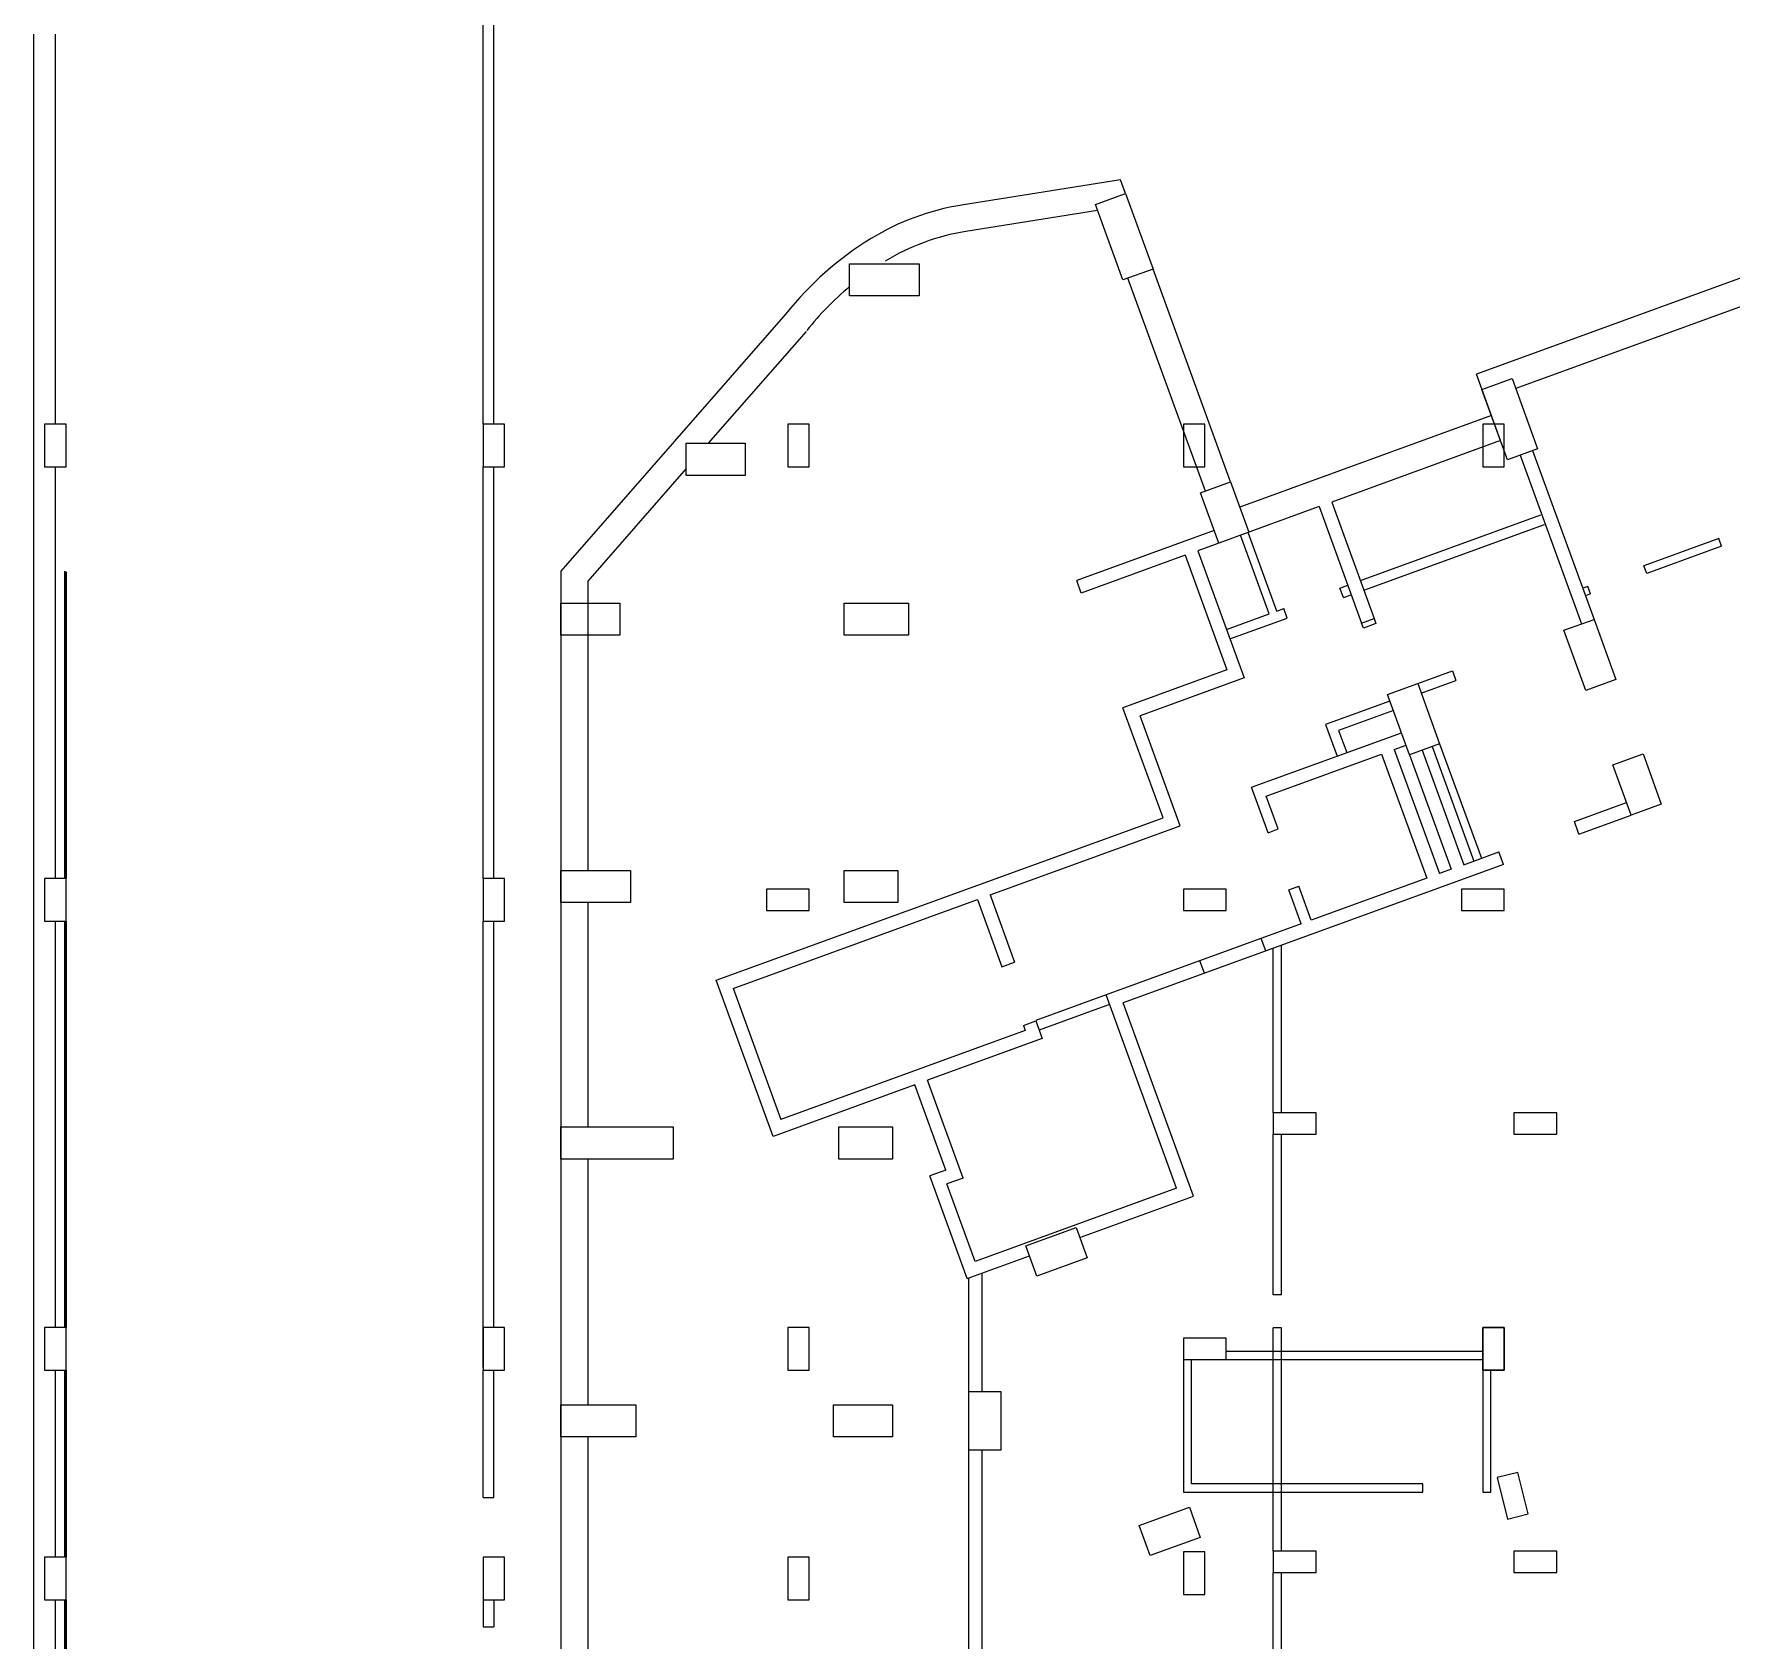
# Model space of a CAD drawing. Header units: metres. Extents: x -681087 to 1033303, y 74272 to 2630761.
# Drawn here: x -37959 to -6215, y 2343154 to 2373202 of the extents above; entities that cross this region are included whole.
import ezdxf

# ---------------------------------------------------------------- set-up
doc = ezdxf.new("R2010")
doc.units = ezdxf.units.M
for name, color, linetype in [('SKELETON_CLEAN', 7, 'Continuous'), ('SKELETON_ISOLATED', 1, 'Continuous'), ('SKELETON_ORIGINAL', 8, 'Continuous')]:
    doc.layers.add(name, color=color, linetype=linetype)

msp = doc.modelspace()

# ---------------------------------------------------------------- linework, layer by layer
at = {"layer": 'SKELETON_CLEAN'}
for p, q in [((-29559, 2365904), (-29559, 2386504)), ((-37959, 2330604), (-37959, 2373200)), ((-17635, 2370474), (-20607, 2370000)), ((-17540, 2370214), (-17635, 2370474)), ((-18104, 2370009), (-17540, 2370214)), ((-17591, 2368599), (-18104, 2370009)), ((-17540, 2370214), (-17027, 2368804)), ((-18064, 2369899), (-20528, 2369506)), ((-2644, 2369868), (-10979, 2366834)), ((-22702, 2368304), (-22702, 2368904)), ((-22702, 2368904), (-21402, 2368904)), ((-21402, 2368904), (-21402, 2368304)), ((-17027, 2368804), (-17591, 2368599)), ((-15577, 2364820), (-17027, 2368804)), ((-21402, 2368304), (-22702, 2368304)), ((-23893, 2367966), (-28102, 2363151)), ((-10397, 2365237), (-10979, 2366834)), ((-10876, 2366552), (-10312, 2366757)), ((-10397, 2365237), (-10876, 2366552)), ((-10312, 2366757), (-9833, 2365442)), ((-37359, 2365904), (-37759, 2365904)), ((-37759, 2365904), (-37759, 2365104)), ((-37359, 2365104), (-37359, 2365904)), ((-29159, 2365904), (-29559, 2365904)), ((-29559, 2365904), (-29559, 2365104)), ((-29159, 2365104), (-29159, 2365904)), ((-23459, 2365904), (-23859, 2365904)), ((-23859, 2365904), (-23859, 2365104)), ((-23459, 2365104), (-23459, 2365904)), ((-16059, 2365904), (-16459, 2365904)), ((-16459, 2365904), (-16459, 2365104)), ((-16059, 2365104), (-16059, 2365904)), ((-10459, 2365904), (-10859, 2365904)), ((-10859, 2365904), (-10859, 2365104)), ((-10459, 2365104), (-10459, 2365904)), ((-10527, 2365594), (-13685, 2364445)), ((-25757, 2364944), (-25757, 2365544)), ((-25757, 2365544), (-24657, 2365544)), ((-24657, 2365544), (-24657, 2364944)), ((-9833, 2365442), (-10397, 2365237)), ((-9927, 2365408), (-8778, 2362250)), ((-37759, 2365104), (-37359, 2365104)), ((-29559, 2365104), (-29159, 2365104)), ((-29559, 2357404), (-29559, 2365104)), ((-25757, 2365074), (-27602, 2362964)), ((-24657, 2364944), (-25757, 2364944)), ((-23859, 2365104), (-23459, 2365104)), ((-16459, 2365104), (-16059, 2365104)), ((-10859, 2365104), (-10459, 2365104)), ((-16141, 2364615), (-15577, 2364820)), ((-15799, 2363675), (-16141, 2364615)), ((-15577, 2364820), (-15235, 2363880)), ((-13919, 2364359), (-16189, 2363533)), ((-13919, 2364359), (-13126, 2362179)), ((-13685, 2364445), (-12891, 2362264)), ((-15884, 2363910), (-18454, 2362975)), ((-15235, 2363880), (-15799, 2363675)), ((-14855, 2362353), (-15390, 2363824)), ((-14714, 2362404), (-15249, 2363875)), ((-6444, 2363760), (-7844, 2363250)), ((-6392, 2363619), (-6444, 2363760)), ((-16424, 2363448), (-18369, 2362740)), ((-16424, 2363448), (-15644, 2361305)), ((-16189, 2363533), (-15323, 2361156)), ((-6392, 2363619), (-7792, 2363109)), ((-28102, 2363151), (-28102, 2324359)), ((-7792, 2363109), (-7844, 2363250)), ((-27602, 2362964), (-27602, 2357554)), ((-18369, 2362740), (-18454, 2362975)), ((-13530, 2362835), (-13384, 2362888)), ((-13465, 2362657), (-13530, 2362835)), ((-13465, 2362657), (-13319, 2362710)), ((-8896, 2362867), (-8990, 2362833)), ((-8845, 2362726), (-8939, 2362692)), ((-8845, 2362726), (-8896, 2362867)), ((-28102, 2361954), (-28102, 2362554)), ((-28102, 2362554), (-27002, 2362554)), ((-27002, 2362554), (-27002, 2361954)), ((-22802, 2361954), (-22802, 2362554)), ((-22802, 2362554), (-21602, 2362554)), ((-21602, 2362554), (-21602, 2361954)), ((-14714, 2362404), (-14582, 2362452)), ((-14517, 2362274), (-14582, 2362452)), ((-15654, 2362062), (-14855, 2362353)), ((-15589, 2361884), (-14517, 2362274)), ((-13126, 2362179), (-12891, 2362264)), ((-13092, 2362085), (-13126, 2362179)), ((-12857, 2362171), (-13092, 2362085)), ((-12891, 2362264), (-12857, 2362171)), ((-9342, 2362045), (-8778, 2362250)), ((-8778, 2362250), (-8368, 2361123)), ((-27002, 2361954), (-28102, 2361954)), ((-21602, 2361954), (-22802, 2361954)), ((-8932, 2360917), (-9342, 2362045)), ((-15644, 2361305), (-17589, 2360597)), ((-15323, 2361156), (-17269, 2360448)), ((-12076, 2361050), (-11428, 2361286)), ((-11428, 2361286), (-11363, 2361107)), ((-8368, 2361123), (-8932, 2360917)), ((-12640, 2360845), (-12076, 2361050)), ((-12230, 2359717), (-12640, 2360845)), ((-12076, 2361050), (-11666, 2359922)), ((-12011, 2360871), (-11363, 2361107)), ((-16840, 2358539), (-17589, 2360597)), ((-12596, 2360722), (-13799, 2360285)), ((-12531, 2360544), (-13555, 2360171)), ((-16520, 2358390), (-17269, 2360448)), ((-13799, 2360285), (-13583, 2359693)), ((-13555, 2360171), (-13405, 2359758)), ((-15185, 2359110), (-12380, 2360130)), ((-12516, 2359815), (-12295, 2359896)), ((-11666, 2359922), (-12230, 2359717)), ((-11666, 2359922), (-10886, 2357780)), ((-14912, 2358943), (-12751, 2359730)), ((-12751, 2359730), (-11906, 2357409)), ((-12516, 2359815), (-11671, 2357494)), ((-12230, 2359717), (-11450, 2357574)), ((-11995, 2359802), (-11215, 2357660)), ((-8425, 2359527), (-7862, 2359732)), ((-7862, 2359732), (-7520, 2358792)), ((-8083, 2358587), (-8425, 2359527)), ((-14876, 2358259), (-15185, 2359110)), ((-14688, 2358328), (-14912, 2358943)), ((-9146, 2358466), (-8169, 2358822)), ((-9061, 2358231), (-8083, 2358587)), ((-7520, 2358792), (-8083, 2358587)), ((-25199, 2355497), (-16840, 2358539)), ((-20076, 2357095), (-16520, 2358390)), ((-14876, 2358259), (-14688, 2358328)), ((-9061, 2358231), (-9146, 2358466)), ((-10472, 2357664), (-17585, 2355075)), ((-11215, 2357660), (-10557, 2357899)), ((-10472, 2357664), (-10557, 2357899)), ((-37359, 2357404), (-37759, 2357404)), ((-37759, 2357404), (-37759, 2356604)), ((-37359, 2356604), (-37359, 2357404)), ((-29159, 2357404), (-29559, 2357404)), ((-29559, 2357404), (-29559, 2356604)), ((-29159, 2356604), (-29159, 2357404)), ((-28102, 2356954), (-28102, 2357554)), ((-28102, 2357554), (-26802, 2357554)), ((-26802, 2357554), (-26802, 2356954)), ((-22802, 2356954), (-22802, 2357554)), ((-22802, 2357554), (-21802, 2357554)), ((-21802, 2357554), (-21802, 2356954)), ((-11906, 2357409), (-14067, 2356622)), ((-11450, 2357574), (-11671, 2357494)), ((-24878, 2355347), (-20311, 2357010)), ((-23459, 2357204), (-24259, 2357204)), ((-24259, 2357204), (-24259, 2356804)), ((-23459, 2356804), (-23459, 2357204)), ((-20311, 2357010), (-19853, 2355751)), ((-20076, 2357095), (-19618, 2355836)), ((-15659, 2357204), (-16459, 2357204)), ((-16459, 2357204), (-16459, 2356804)), ((-15659, 2356804), (-15659, 2357204)), ((-14486, 2357188), (-14298, 2357256)), ((-14255, 2356554), (-14486, 2357188)), ((-14067, 2356622), (-14298, 2357256)), ((-10459, 2357204), (-11259, 2357204)), ((-11259, 2357204), (-11259, 2356804)), ((-10459, 2356804), (-10459, 2357204)), ((-26802, 2356954), (-28102, 2356954)), ((-24259, 2356804), (-23459, 2356804)), ((-21802, 2356954), (-22802, 2356954)), ((-16459, 2356804), (-15659, 2356804)), ((-11259, 2356804), (-10459, 2356804)), ((-37759, 2356604), (-37359, 2356604)), ((-29559, 2356604), (-29159, 2356604)), ((-29559, 2348254), (-29559, 2356604)), ((-14255, 2356554), (-17906, 2355225)), ((-14777, 2353016), (-14777, 2356098)), ((-19853, 2355751), (-19618, 2355836)), ((-24135, 2352574), (-25199, 2355497)), ((-23984, 2352890), (-24876, 2355343)), ((-17906, 2355225), (-19221, 2354746)), ((-16589, 2351607), (-17906, 2355225)), ((-16269, 2351458), (-17585, 2355075)), ((-19419, 2354557), (-23986, 2352895)), ((-19453, 2354651), (-19218, 2354737)), ((-19453, 2354651), (-19419, 2354557)), ((-19218, 2354737), (-19098, 2354408)), ((-19098, 2354408), (-21245, 2353626)), ((-21480, 2353541), (-24135, 2352574)), ((-20901, 2351948), (-21480, 2353541)), ((-20580, 2351798), (-21245, 2353626)), ((-13977, 2353016), (-14777, 2353016)), ((-14777, 2353016), (-14777, 2352616)), ((-13977, 2352616), (-13977, 2353016)), ((-9477, 2353016), (-10277, 2353016)), ((-10277, 2353016), (-10277, 2352616)), ((-9477, 2352616), (-9477, 2353016)), ((-28102, 2352154), (-28102, 2352754)), ((-28102, 2352754), (-26002, 2352754)), ((-26002, 2352754), (-26002, 2352154)), ((-22902, 2352154), (-22902, 2352754)), ((-22902, 2352754), (-21902, 2352754)), ((-21902, 2352754), (-21902, 2352154)), ((-14777, 2352616), (-13977, 2352616)), ((-14777, 2349616), (-14777, 2352616)), ((-14627, 2349616), (-14627, 2352616)), ((-10277, 2352616), (-9477, 2352616)), ((-26002, 2352154), (-28102, 2352154)), ((-21902, 2352154), (-22902, 2352154)), ((-20901, 2351948), (-21201, 2351838)), ((-20502, 2349917), (-21201, 2351838)), ((-20580, 2351798), (-20881, 2351689)), ((-20352, 2350237), (-20881, 2351689)), ((-16589, 2351607), (-20352, 2350237)), ((-18397, 2350683), (-16269, 2351458)), ((-19405, 2350529), (-18465, 2350871)), ((-18465, 2350871), (-18260, 2350307)), ((-20502, 2349917), (-19337, 2350341)), ((-19200, 2349965), (-19405, 2350529)), ((-18260, 2350307), (-19200, 2349965)), ((-20472, 2328369), (-20472, 2349928)), ((-14627, 2349616), (-14777, 2349616)), ((-37359, 2349004), (-37759, 2349004)), ((-37759, 2349004), (-37759, 2348204)), ((-37359, 2348204), (-37359, 2349004)), ((-29159, 2349004), (-29559, 2349004)), ((-29559, 2349004), (-29559, 2348204)), ((-29159, 2348204), (-29159, 2349004)), ((-23459, 2349004), (-23859, 2349004)), ((-23859, 2349004), (-23859, 2348204)), ((-23459, 2348204), (-23459, 2349004)), ((-15659, 2348804), (-16459, 2348804)), ((-16459, 2348804), (-16459, 2348404)), ((-15659, 2348404), (-15659, 2348804)), ((-14777, 2344816), (-14777, 2348996)), ((-14627, 2348996), (-14777, 2348996)), ((-14627, 2344816), (-14627, 2348996)), ((-10859, 2348204), (-10859, 2349004)), ((-10859, 2349004), (-10459, 2349004)), ((-10459, 2349004), (-10459, 2348204)), ((-37759, 2348204), (-37359, 2348204)), ((-29559, 2348204), (-29159, 2348204)), ((-29559, 2345824), (-29559, 2348204)), ((-29359, 2345824), (-29359, 2348204)), ((-23859, 2348204), (-23459, 2348204)), ((-16459, 2348404), (-16459, 2345924)), ((-16459, 2348404), (-15659, 2348404)), ((-16309, 2346074), (-16309, 2348404)), ((-15659, 2348404), (-10859, 2348404)), ((-10859, 2348404), (-10859, 2345924)), ((-10459, 2348204), (-10859, 2348204)), ((-10709, 2345924), (-10709, 2348204)), ((-20472, 2346704), (-20472, 2347804)), ((-20472, 2347804), (-19872, 2347804)), ((-19872, 2347804), (-19872, 2346704)), ((-28102, 2346954), (-28102, 2347554)), ((-28102, 2347554), (-26702, 2347554)), ((-26702, 2347554), (-26702, 2346954)), ((-23002, 2346954), (-23002, 2347554)), ((-23002, 2347554), (-21902, 2347554)), ((-21902, 2347554), (-21902, 2346954)), ((-26702, 2346954), (-28102, 2346954)), ((-21902, 2346954), (-23002, 2346954)), ((-19872, 2346704), (-20472, 2346704)), ((-10202, 2346292), (-10591, 2346195)), ((-10591, 2346195), (-10397, 2345419)), ((-10009, 2345516), (-10202, 2346292)), ((-16459, 2345924), (-11979, 2345924)), ((-11979, 2346074), (-16309, 2346074)), ((-11979, 2345924), (-11979, 2346074)), ((-10859, 2345924), (-10709, 2345924)), ((-29559, 2345824), (-29359, 2345824)), ((-17288, 2345297), (-16348, 2345639)), ((-16348, 2345639), (-16143, 2345076)), ((-17083, 2344734), (-17288, 2345297)), ((-10397, 2345419), (-10009, 2345516)), ((-16143, 2345076), (-17083, 2344734)), ((-37359, 2344704), (-37759, 2344704)), ((-37759, 2344704), (-37759, 2343904)), ((-37359, 2343904), (-37359, 2344704)), ((-29159, 2344704), (-29559, 2344704)), ((-29559, 2344704), (-29559, 2343904)), ((-29159, 2343904), (-29159, 2344704)), ((-23459, 2344704), (-23859, 2344704)), ((-23859, 2344704), (-23859, 2343904)), ((-23459, 2343904), (-23459, 2344704)), ((-16059, 2344804), (-16459, 2344804)), ((-16459, 2344804), (-16459, 2344004)), ((-16059, 2344004), (-16059, 2344804)), ((-13977, 2344816), (-14777, 2344816)), ((-14777, 2344816), (-14777, 2344416)), ((-13977, 2344416), (-13977, 2344816)), ((-9477, 2344816), (-10277, 2344816)), ((-10277, 2344816), (-10277, 2344416)), ((-9477, 2344416), (-9477, 2344816)), ((-14777, 2344416), (-13977, 2344416)), ((-14777, 2342295), (-14777, 2344416)), ((-14627, 2336710), (-14627, 2344416)), ((-10277, 2344416), (-9477, 2344416)), ((-16459, 2344004), (-16059, 2344004)), ((-37759, 2343904), (-37359, 2343904)), ((-29559, 2343904), (-29159, 2343904)), ((-29559, 2343904), (-29559, 2343404)), ((-29359, 2343904), (-29359, 2343404)), ((-23859, 2343904), (-23459, 2343904)), ((-29559, 2343404), (-29359, 2343404))]:
    msp.add_line(p, q, dxfattribs=at)
for centre, radius, start, end in [((-19873, 2365404), 4654, 99.0668, 121.4234), ((-19131, 2364189), 6078, 121.4234, 141.5763), ((-19873, 2365404), 4154, 99.0668, 121.4234)]:
    msp.add_arc(centre, radius, start, end, dxfattribs=at)
at = {"layer": 'SKELETON_ISOLATED'}
for p, q in [((-29359, 2365904), (-29359, 2373604)), ((-37559, 2365904), (-37559, 2373200)), ((-16047, 2364649), (-17497, 2368633)), ((-5799, 2368187), (-10244, 2366570)), ((-23516, 2367637), (-25346, 2365545)), ((-10698, 2366064), (-15406, 2364350)), ((-10162, 2365322), (-9013, 2362165)), ((-37559, 2357404), (-37559, 2365104)), ((-29359, 2357404), (-29359, 2365104)), ((-13149, 2362974), (-9771, 2364204)), ((-13084, 2362795), (-9706, 2364025)), ((-37374, 2363144), (-37374, 2357404)), ((-11807, 2359871), (-11027, 2357728)), ((-27602, 2356954), (-27602, 2352754)), ((-37559, 2349004), (-37559, 2356604)), ((-37374, 2356604), (-37374, 2349004)), ((-29359, 2349004), (-29359, 2356604)), ((-14917, 2356047), (-15002, 2356282)), ((-14627, 2353016), (-14627, 2356152)), ((-16063, 2355629), (-16149, 2355864)), ((-17841, 2355046), (-19156, 2354567)), ((-27602, 2352154), (-27602, 2347554)), ((-20222, 2347804), (-20222, 2350019)), ((-10859, 2348554), (-15659, 2348554)), ((-37559, 2344704), (-37559, 2348204)), ((-37374, 2348204), (-37374, 2344704)), ((-27602, 2346954), (-27602, 2342654)), ((-20222, 2342904), (-20222, 2346704)), ((-37559, 2336304), (-37559, 2343904)), ((-37374, 2343904), (-37374, 2336304))]:
    msp.add_line(p, q, dxfattribs=at)
msp.add_arc((-19131, 2364189), 5578, 129.8072, 141.5763, dxfattribs=at)
at = {"layer": 'SKELETON_ORIGINAL'}
for p, q in [((-29559, 2365904), (-29559, 2386504)), ((-29359, 2365904), (-29359, 2373604)), ((-37959, 2330604), (-37959, 2373200)), ((-37559, 2365904), (-37559, 2373200)), ((-17635, 2370474), (-20607, 2370000)), ((-17540, 2370214), (-17635, 2370474)), ((-18104, 2370009), (-17540, 2370214)), ((-17591, 2368599), (-18104, 2370009)), ((-17540, 2370214), (-17027, 2368804)), ((-18064, 2369899), (-20528, 2369506)), ((-2644, 2369868), (-10979, 2366834)), ((-22702, 2368304), (-22702, 2368904)), ((-22702, 2368904), (-21402, 2368904)), ((-21402, 2368904), (-21402, 2368304)), ((-17027, 2368804), (-17591, 2368599)), ((-15577, 2364820), (-17027, 2368804)), ((-16047, 2364649), (-17497, 2368633)), ((-21402, 2368304), (-22702, 2368304)), ((-5799, 2368187), (-10244, 2366570)), ((-23893, 2367966), (-28102, 2363151)), ((-23516, 2367637), (-25346, 2365545)), ((-10397, 2365237), (-10979, 2366834)), ((-10876, 2366552), (-10312, 2366757)), ((-10397, 2365237), (-10876, 2366552)), ((-10312, 2366757), (-9833, 2365442)), ((-37359, 2365904), (-37759, 2365904)), ((-37759, 2365904), (-37759, 2365104)), ((-37359, 2365104), (-37359, 2365904)), ((-29159, 2365904), (-29559, 2365904)), ((-29559, 2365904), (-29559, 2365104)), ((-29159, 2365104), (-29159, 2365904)), ((-23459, 2365904), (-23859, 2365904)), ((-23859, 2365904), (-23859, 2365104)), ((-23459, 2365104), (-23459, 2365904)), ((-16059, 2365904), (-16459, 2365904)), ((-16459, 2365904), (-16459, 2365104)), ((-16059, 2365104), (-16059, 2365904)), ((-10698, 2366064), (-15406, 2364350)), ((-10459, 2365904), (-10859, 2365904)), ((-10859, 2365904), (-10859, 2365104)), ((-10459, 2365104), (-10459, 2365904)), ((-10527, 2365594), (-13685, 2364445)), ((-25757, 2364944), (-25757, 2365544)), ((-25757, 2365544), (-24657, 2365544)), ((-24657, 2365544), (-24657, 2364944)), ((-9833, 2365442), (-10397, 2365237)), ((-10162, 2365322), (-9013, 2362165)), ((-9927, 2365408), (-8778, 2362250)), ((-37759, 2365104), (-37359, 2365104)), ((-37559, 2357404), (-37559, 2365104)), ((-29559, 2365104), (-29159, 2365104)), ((-29559, 2357404), (-29559, 2365104)), ((-29359, 2357404), (-29359, 2365104)), ((-25757, 2365074), (-27602, 2362964)), ((-24657, 2364944), (-25757, 2364944)), ((-23859, 2365104), (-23459, 2365104)), ((-16459, 2365104), (-16059, 2365104)), ((-10859, 2365104), (-10459, 2365104)), ((-16141, 2364615), (-15577, 2364820)), ((-15799, 2363675), (-16141, 2364615)), ((-15577, 2364820), (-15235, 2363880)), ((-13919, 2364359), (-16189, 2363533)), ((-13919, 2364359), (-13126, 2362179)), ((-13685, 2364445), (-12891, 2362264)), ((-13149, 2362974), (-9771, 2364204)), ((-13084, 2362795), (-9706, 2364025)), ((-15884, 2363910), (-18454, 2362975)), ((-15235, 2363880), (-15799, 2363675)), ((-14855, 2362353), (-15390, 2363824)), ((-14714, 2362404), (-15249, 2363875)), ((-6444, 2363760), (-7844, 2363250)), ((-6392, 2363619), (-6444, 2363760)), ((-16424, 2363448), (-18369, 2362740)), ((-16424, 2363448), (-15644, 2361305)), ((-16189, 2363533), (-15323, 2361156)), ((-6392, 2363619), (-7792, 2363109)), ((-37389, 2363149), (-37389, 2357404)), ((-37359, 2363140), (-37359, 2357404)), ((-28102, 2363151), (-28102, 2324359)), ((-7792, 2363109), (-7844, 2363250)), ((-27602, 2362964), (-27602, 2357554)), ((-18369, 2362740), (-18454, 2362975)), ((-13530, 2362835), (-13384, 2362888)), ((-13465, 2362657), (-13530, 2362835)), ((-13465, 2362657), (-13319, 2362710)), ((-8896, 2362867), (-8990, 2362833)), ((-8845, 2362726), (-8939, 2362692)), ((-8845, 2362726), (-8896, 2362867)), ((-28102, 2361954), (-28102, 2362554)), ((-28102, 2362554), (-27002, 2362554)), ((-27002, 2362554), (-27002, 2361954)), ((-22802, 2361954), (-22802, 2362554)), ((-22802, 2362554), (-21602, 2362554)), ((-21602, 2362554), (-21602, 2361954)), ((-14714, 2362404), (-14582, 2362452)), ((-14517, 2362274), (-14582, 2362452)), ((-15654, 2362062), (-14855, 2362353)), ((-15589, 2361884), (-14517, 2362274)), ((-13126, 2362179), (-12891, 2362264)), ((-13092, 2362085), (-13126, 2362179)), ((-12857, 2362171), (-13092, 2362085)), ((-12891, 2362264), (-12857, 2362171)), ((-9342, 2362045), (-8778, 2362250)), ((-8778, 2362250), (-8368, 2361123)), ((-27002, 2361954), (-28102, 2361954)), ((-21602, 2361954), (-22802, 2361954)), ((-8932, 2360917), (-9342, 2362045)), ((-15644, 2361305), (-17589, 2360597)), ((-15323, 2361156), (-17269, 2360448)), ((-12076, 2361050), (-11428, 2361286)), ((-11428, 2361286), (-11363, 2361107)), ((-8368, 2361123), (-8932, 2360917)), ((-12640, 2360845), (-12076, 2361050)), ((-12230, 2359717), (-12640, 2360845)), ((-12076, 2361050), (-11666, 2359922)), ((-12011, 2360871), (-11363, 2361107)), ((-16840, 2358539), (-17589, 2360597)), ((-12596, 2360722), (-13799, 2360285)), ((-12531, 2360544), (-13555, 2360171)), ((-16520, 2358390), (-17269, 2360448)), ((-13799, 2360285), (-13583, 2359693)), ((-13555, 2360171), (-13405, 2359758)), ((-15185, 2359110), (-12380, 2360130)), ((-12516, 2359815), (-12295, 2359896)), ((-11666, 2359922), (-12230, 2359717)), ((-11807, 2359871), (-11027, 2357728)), ((-11666, 2359922), (-10886, 2357780)), ((-14912, 2358943), (-12751, 2359730)), ((-12751, 2359730), (-11906, 2357409)), ((-12516, 2359815), (-11671, 2357494)), ((-12230, 2359717), (-11450, 2357574)), ((-11995, 2359802), (-11215, 2357660)), ((-8425, 2359527), (-7862, 2359732)), ((-7862, 2359732), (-7520, 2358792)), ((-8083, 2358587), (-8425, 2359527)), ((-14876, 2358259), (-15185, 2359110)), ((-14688, 2358328), (-14912, 2358943)), ((-9146, 2358466), (-8169, 2358822)), ((-9061, 2358231), (-8083, 2358587)), ((-7520, 2358792), (-8083, 2358587)), ((-25199, 2355497), (-16840, 2358539)), ((-20076, 2357095), (-16520, 2358390)), ((-14876, 2358259), (-14688, 2358328)), ((-9061, 2358231), (-9146, 2358466)), ((-10472, 2357664), (-17585, 2355075)), ((-11215, 2357660), (-10557, 2357899)), ((-10472, 2357664), (-10557, 2357899)), ((-37359, 2357404), (-37759, 2357404)), ((-37759, 2357404), (-37759, 2356604)), ((-37359, 2356604), (-37359, 2357404)), ((-29159, 2357404), (-29559, 2357404)), ((-29559, 2357404), (-29559, 2356604)), ((-29159, 2356604), (-29159, 2357404)), ((-28102, 2356954), (-28102, 2357554)), ((-28102, 2357554), (-26802, 2357554)), ((-26802, 2357554), (-26802, 2356954)), ((-22802, 2356954), (-22802, 2357554)), ((-22802, 2357554), (-21802, 2357554)), ((-21802, 2357554), (-21802, 2356954)), ((-11906, 2357409), (-14067, 2356622)), ((-11450, 2357574), (-11671, 2357494)), ((-24878, 2355347), (-20311, 2357010)), ((-23459, 2357204), (-24259, 2357204)), ((-24259, 2357204), (-24259, 2356804)), ((-23459, 2356804), (-23459, 2357204)), ((-20311, 2357010), (-19853, 2355751)), ((-20076, 2357095), (-19618, 2355836)), ((-15659, 2357204), (-16459, 2357204)), ((-16459, 2357204), (-16459, 2356804)), ((-15659, 2356804), (-15659, 2357204)), ((-14486, 2357188), (-14298, 2357256)), ((-14255, 2356554), (-14486, 2357188)), ((-14067, 2356622), (-14298, 2357256)), ((-10459, 2357204), (-11259, 2357204)), ((-11259, 2357204), (-11259, 2356804)), ((-10459, 2356804), (-10459, 2357204)), ((-26802, 2356954), (-28102, 2356954)), ((-27602, 2356954), (-27602, 2352754)), ((-24259, 2356804), (-23459, 2356804)), ((-21802, 2356954), (-22802, 2356954)), ((-16459, 2356804), (-15659, 2356804)), ((-11259, 2356804), (-10459, 2356804)), ((-37759, 2356604), (-37359, 2356604)), ((-37559, 2349004), (-37559, 2356604)), ((-37389, 2356604), (-37389, 2349004)), ((-37359, 2356604), (-37359, 2349004)), ((-29559, 2356604), (-29159, 2356604)), ((-29559, 2348254), (-29559, 2356604)), ((-29359, 2349004), (-29359, 2356604)), ((-14255, 2356554), (-17906, 2355225)), ((-14917, 2356047), (-15002, 2356282)), ((-14777, 2353016), (-14777, 2356098)), ((-14627, 2353016), (-14627, 2356152)), ((-19853, 2355751), (-19618, 2355836)), ((-16063, 2355629), (-16149, 2355864)), ((-24135, 2352574), (-25199, 2355497)), ((-23984, 2352890), (-24876, 2355343)), ((-17906, 2355225), (-19221, 2354746)), ((-16589, 2351607), (-17906, 2355225)), ((-17841, 2355046), (-19156, 2354567)), ((-16269, 2351458), (-17585, 2355075)), ((-19419, 2354557), (-23986, 2352895)), ((-19453, 2354651), (-19218, 2354737)), ((-19453, 2354651), (-19419, 2354557)), ((-19218, 2354737), (-19098, 2354408)), ((-19098, 2354408), (-21245, 2353626)), ((-21480, 2353541), (-24135, 2352574)), ((-20901, 2351948), (-21480, 2353541)), ((-20580, 2351798), (-21245, 2353626)), ((-13977, 2353016), (-14777, 2353016)), ((-14777, 2353016), (-14777, 2352616)), ((-13977, 2352616), (-13977, 2353016)), ((-9477, 2353016), (-10277, 2353016)), ((-10277, 2353016), (-10277, 2352616)), ((-9477, 2352616), (-9477, 2353016)), ((-28102, 2352154), (-28102, 2352754)), ((-28102, 2352754), (-26002, 2352754)), ((-26002, 2352754), (-26002, 2352154)), ((-22902, 2352154), (-22902, 2352754)), ((-22902, 2352754), (-21902, 2352754)), ((-21902, 2352754), (-21902, 2352154)), ((-14777, 2352616), (-13977, 2352616)), ((-14777, 2349616), (-14777, 2352616)), ((-14627, 2349616), (-14627, 2352616)), ((-10277, 2352616), (-9477, 2352616)), ((-26002, 2352154), (-28102, 2352154)), ((-27602, 2352154), (-27602, 2347554)), ((-21902, 2352154), (-22902, 2352154)), ((-20901, 2351948), (-21201, 2351838)), ((-20502, 2349917), (-21201, 2351838)), ((-20580, 2351798), (-20881, 2351689)), ((-20352, 2350237), (-20881, 2351689)), ((-16589, 2351607), (-20352, 2350237)), ((-18397, 2350683), (-16269, 2351458)), ((-19405, 2350529), (-18465, 2350871)), ((-18465, 2350871), (-18260, 2350307)), ((-20502, 2349917), (-19337, 2350341)), ((-19200, 2349965), (-19405, 2350529)), ((-20222, 2347804), (-20222, 2350019)), ((-18260, 2350307), (-19200, 2349965)), ((-20472, 2328369), (-20472, 2349928)), ((-14627, 2349616), (-14777, 2349616)), ((-37359, 2349004), (-37759, 2349004)), ((-37759, 2349004), (-37759, 2348204)), ((-37359, 2348204), (-37359, 2349004)), ((-29159, 2349004), (-29559, 2349004)), ((-29559, 2349004), (-29559, 2348204)), ((-29159, 2348204), (-29159, 2349004)), ((-23459, 2349004), (-23859, 2349004)), ((-23859, 2349004), (-23859, 2348204)), ((-23459, 2348204), (-23459, 2349004)), ((-15659, 2348804), (-16459, 2348804)), ((-16459, 2348804), (-16459, 2348404)), ((-15659, 2348404), (-15659, 2348804)), ((-14777, 2344816), (-14777, 2348996)), ((-14627, 2348996), (-14777, 2348996)), ((-14627, 2344816), (-14627, 2348996)), ((-10859, 2348204), (-10859, 2349004)), ((-10859, 2349004), (-10459, 2349004)), ((-10459, 2349004), (-10859, 2349004)), ((-10859, 2349004), (-10859, 2348204)), ((-10459, 2349004), (-10459, 2348204)), ((-10459, 2348204), (-10459, 2349004)), ((-10859, 2348554), (-15659, 2348554)), ((-37759, 2348204), (-37359, 2348204)), ((-37559, 2344704), (-37559, 2348204)), ((-37389, 2348204), (-37389, 2344704)), ((-37359, 2348204), (-37359, 2344704)), ((-29559, 2348204), (-29159, 2348204)), ((-29559, 2345824), (-29559, 2348204)), ((-29359, 2345824), (-29359, 2348204)), ((-23859, 2348204), (-23459, 2348204)), ((-16459, 2348404), (-16459, 2345924)), ((-16459, 2348404), (-15659, 2348404)), ((-16309, 2346074), (-16309, 2348404)), ((-15659, 2348404), (-10859, 2348404)), ((-10859, 2348404), (-10859, 2345924)), ((-10459, 2348204), (-10859, 2348204)), ((-10859, 2348204), (-10459, 2348204)), ((-10709, 2345924), (-10709, 2348204)), ((-20472, 2346704), (-20472, 2347804)), ((-20472, 2347804), (-19872, 2347804)), ((-19872, 2347804), (-19872, 2346704)), ((-28102, 2346954), (-28102, 2347554)), ((-28102, 2347554), (-26702, 2347554)), ((-26702, 2347554), (-26702, 2346954)), ((-23002, 2346954), (-23002, 2347554)), ((-23002, 2347554), (-21902, 2347554)), ((-21902, 2347554), (-21902, 2346954)), ((-26702, 2346954), (-28102, 2346954)), ((-27602, 2346954), (-27602, 2342654)), ((-21902, 2346954), (-23002, 2346954)), ((-19872, 2346704), (-20472, 2346704)), ((-20222, 2342904), (-20222, 2346704)), ((-10202, 2346292), (-10591, 2346195)), ((-10591, 2346195), (-10397, 2345419)), ((-10009, 2345516), (-10202, 2346292)), ((-16459, 2345924), (-11979, 2345924)), ((-11979, 2346074), (-16309, 2346074)), ((-11979, 2345924), (-11979, 2346074)), ((-10859, 2345924), (-10709, 2345924)), ((-29559, 2345824), (-29359, 2345824)), ((-17288, 2345297), (-16348, 2345639)), ((-16348, 2345639), (-16143, 2345076)), ((-17083, 2344734), (-17288, 2345297)), ((-10397, 2345419), (-10009, 2345516)), ((-16143, 2345076), (-17083, 2344734)), ((-37359, 2344704), (-37759, 2344704)), ((-37759, 2344704), (-37759, 2343904)), ((-37359, 2343904), (-37359, 2344704)), ((-29159, 2344704), (-29559, 2344704)), ((-29559, 2344704), (-29559, 2343904)), ((-29159, 2343904), (-29159, 2344704)), ((-23459, 2344704), (-23859, 2344704)), ((-23859, 2344704), (-23859, 2343904)), ((-23459, 2343904), (-23459, 2344704)), ((-16059, 2344804), (-16459, 2344804)), ((-16459, 2344804), (-16459, 2344004)), ((-16059, 2344004), (-16059, 2344804)), ((-13977, 2344816), (-14777, 2344816)), ((-14777, 2344816), (-14777, 2344416)), ((-13977, 2344416), (-13977, 2344816)), ((-9477, 2344816), (-10277, 2344816)), ((-10277, 2344816), (-10277, 2344416)), ((-9477, 2344416), (-9477, 2344816)), ((-14777, 2344416), (-13977, 2344416)), ((-14777, 2342295), (-14777, 2344416)), ((-14627, 2336710), (-14627, 2344416)), ((-10277, 2344416), (-9477, 2344416)), ((-16459, 2344004), (-16059, 2344004)), ((-37759, 2343904), (-37359, 2343904)), ((-37559, 2336304), (-37559, 2343904)), ((-37389, 2343904), (-37389, 2336304)), ((-37359, 2343904), (-37359, 2336304)), ((-29559, 2343904), (-29159, 2343904)), ((-29559, 2343904), (-29559, 2343404)), ((-29359, 2343904), (-29359, 2343404)), ((-23859, 2343904), (-23459, 2343904)), ((-29559, 2343404), (-29359, 2343404))]:
    msp.add_line(p, q, dxfattribs=at)
for centre, radius, start, end in [((-19873, 2365404), 4654, 99.0668, 121.4234), ((-19131, 2364189), 6078, 121.4234, 141.5763), ((-19873, 2365404), 4154, 99.0668, 121.4234), ((-19131, 2364189), 5578, 129.8072, 141.5763)]:
    msp.add_arc(centre, radius, start, end, dxfattribs=at)

doc.saveas('drawing.dxf')
